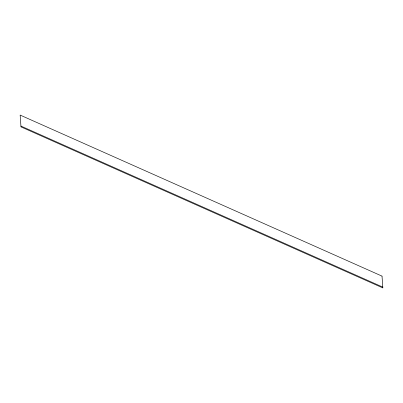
<?xml version="1.0" encoding="UTF-8"?>
<svg xmlns="http://www.w3.org/2000/svg" width="403" height="403" viewBox="0 0 403 403"><rect width="100%" height="100%" fill="white"/><g stroke="black" fill="none" stroke-linecap="round" stroke-linejoin="round"><path stroke-width="0.6" d="M20.921 126.063L382.795 287.112M382.019 276.126L20.15 115.077L20.981 126.874L382.85 287.923L382.019 276.126"/></g></svg>
